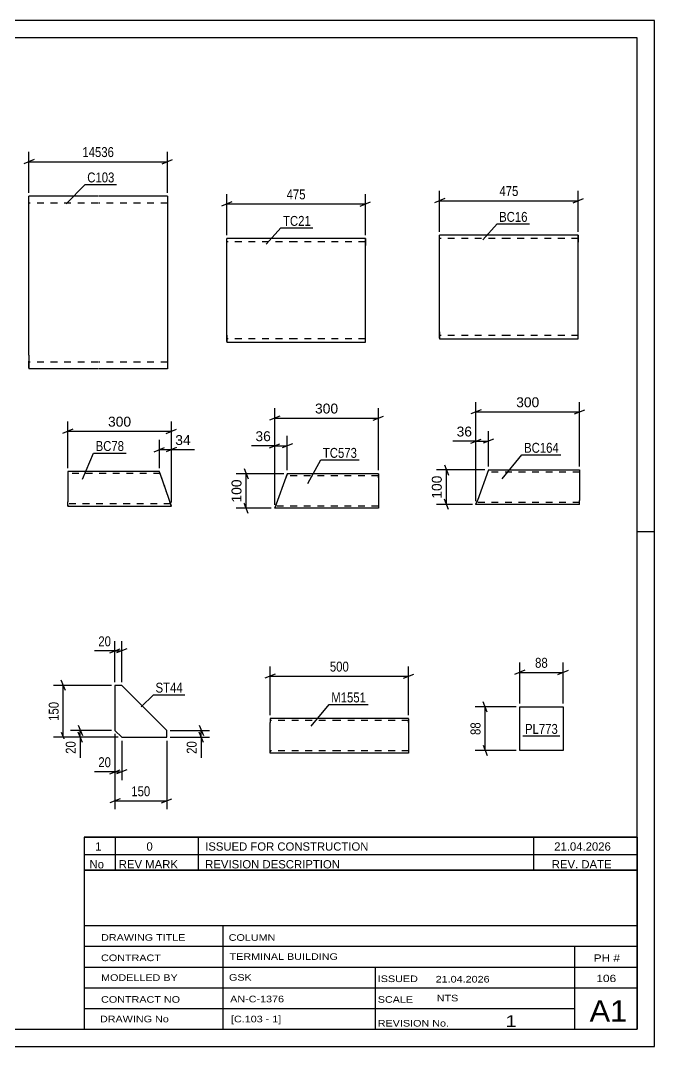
# Model space of a CAD drawing. Header units: millimetres. Extents: x 0 to 420, y 0 to 297.
# Drawn here: x 236.6 to 420, y 0 to 297 of the extents above; entities that cross this region are included whole.
import ezdxf

# ---------------------------------------------------------------- set-up
doc = ezdxf.new("R2010")
doc.units = ezdxf.units.MM
doc.linetypes.add('DXK_LINE_DOT2', pattern=[3.9198, 1.9599, -1.9599])
doc.styles.add('Arial', font='ARIAL.TTF', dxfattribs={"height": 0.2})
doc.styles.add('Arial Narrow', font='ARIALN.TTF', dxfattribs={"height": 0.2})

# ---------------------------------------------------------------- blocks, each defined once
blk = doc.blocks.new('Unknown-284928947-1134')
at = {"color": 5, "linetype": 'Continuous'}
for p, q in [((420, 297), (0, 297)), ((420, 0), (420, 297)), ((415, 292), (5, 292)), ((415, 5), (415, 292)), ((420, 149), (415, 149)), ((5, 5), (415, 5)), ((0, 0), (420, 0))]:
    blk.add_line(p, q, dxfattribs=at)
blk = doc.blocks.new('Part-284928947-5907 - 5906')
at = {"color": 2, "linetype": 'Continuous'}
for p, q in [((316.26, 233.89), (296.26, 233.89)), ((296.26, 205.89), (296.26, 233.89)), ((336.36, 233.89), (316.36, 233.89)), ((336.36, 233.89), (336.36, 231.89)), ((336.36, 205.89), (336.36, 231.89)), ((296.26, 205.89), (296.26, 203.89)), ((336.36, 203.89), (336.36, 205.89)), ((296.26, 203.89), (316.26, 203.89)), ((316.36, 203.89), (336.36, 203.89))]:
    blk.add_line(p, q, dxfattribs=at)
at = {"color": 7, "linetype": 'DXK_LINE_DOT2'}
for p, q in [((316.26, 232.89), (296.26, 232.89)), ((336.36, 232.89), (316.36, 232.89)), ((336.36, 231.89), (336.36, 233.74)), ((296.26, 204.04), (296.26, 205.89)), ((296.26, 204.89), (296.26, 204.96)), ((336.36, 204.96), (336.36, 205.51)), ((336.36, 204.89), (336.36, 204.96)), ((316.26, 204.89), (296.26, 204.89)), ((336.36, 204.89), (316.36, 204.89))]:
    blk.add_line(p, q, dxfattribs=at)
blk = doc.blocks.new('Part-284928947-5947 - 5946')
at = {"color": 2, "linetype": 'Continuous'}
for p, q in [((265.87, 104.51), (263.87, 104.51)), ((263.87, 104.51), (263.87, 91.51)), ((278.87, 91.51), (265.87, 104.51)), ((263.87, 91.51), (265.87, 89.51)), ((265.87, 89.51), (278.87, 89.51)), ((278.87, 89.51), (278.87, 91.51))]:
    blk.add_line(p, q, dxfattribs=at)
blk = doc.blocks.new('Part-284928947-5915 - 5914')
at = {"color": 2, "linetype": 'Continuous'}
for p, q in [((377.84, 234.85), (357.84, 234.85)), ((357.84, 206.85), (357.84, 234.85)), ((397.94, 234.85), (377.94, 234.85)), ((397.94, 234.85), (397.94, 232.85)), ((397.94, 206.85), (397.94, 232.85)), ((357.84, 206.85), (357.84, 204.85)), ((397.94, 204.85), (397.94, 206.85)), ((357.84, 204.85), (377.84, 204.85)), ((377.94, 204.85), (397.94, 204.85))]:
    blk.add_line(p, q, dxfattribs=at)
at = {"color": 7, "linetype": 'DXK_LINE_DOT2'}
for p, q in [((397.94, 232.85), (397.94, 234.7)), ((377.84, 233.85), (357.84, 233.85)), ((397.94, 233.85), (377.94, 233.85)), ((357.84, 205), (357.84, 206.85)), ((357.84, 205.85), (357.84, 205.93)), ((377.84, 205.85), (357.84, 205.85)), ((397.94, 205.85), (377.94, 205.85)), ((397.94, 205.93), (397.94, 206.47)), ((397.94, 205.85), (397.94, 205.93))]:
    blk.add_line(p, q, dxfattribs=at)
blk = doc.blocks.new('Part-284928947-6067 - 6066')
at = {"color": 2, "linetype": 'Continuous'}
for p, q in [((308.77, 94.94), (308.77, 93.74)), ((328.77, 94.94), (308.77, 94.94)), ((308.77, 85.68), (308.77, 93.74)), ((348.87, 94.94), (328.87, 94.94)), ((348.87, 94.85), (348.87, 94.94)), ((348.87, 94.85), (348.87, 93.74)), ((348.87, 93.74), (348.87, 84.94)), ((308.77, 85.03), (308.77, 85.68)), ((308.77, 84.94), (308.77, 85.03)), ((328.77, 84.94), (308.77, 84.94)), ((348.87, 84.94), (328.87, 84.94))]:
    blk.add_line(p, q, dxfattribs=at)
at = {"color": 7, "linetype": 'DXK_LINE_DOT2'}
for p, q in [((328.77, 94.34), (308.77, 94.34)), ((348.87, 94.34), (328.87, 94.34)), ((348.87, 93.74), (348.87, 94.59)), ((308.77, 85.68), (308.77, 85.29)), ((308.77, 85.54), (308.77, 85.59)), ((328.77, 85.54), (308.77, 85.54)), ((348.87, 85.54), (328.87, 85.54)), ((348.87, 85.54), (348.87, 85.59))]:
    blk.add_line(p, q, dxfattribs=at)
blk = doc.blocks.new('Part-284928947-6074 - 6073')
at = {"color": 2, "linetype": 'Continuous'}
for p, q in [((381, 85.72), (381, 98.29)), ((381, 98.29), (393.58, 98.29)), ((393.58, 98.29), (393.58, 85.72)), ((393.58, 85.72), (381, 85.72))]:
    blk.add_line(p, q, dxfattribs=at)
blk = doc.blocks.new('Part-284928947-6082 - 6081')
at = {"color": 2, "linetype": 'Continuous'}
for p, q in [((258.99, 246.13), (238.99, 246.13)), ((238.99, 200.13), (238.99, 246.13)), ((279.09, 246.13), (259.09, 246.13)), ((279.09, 246.13), (279.09, 196.13)), ((238.99, 200.13), (238.99, 196.13)), ((258.99, 196.13), (238.99, 196.13)), ((279.09, 196.13), (259.09, 196.13))]:
    blk.add_line(p, q, dxfattribs=at)
at = {"color": 7, "linetype": 'DXK_LINE_DOT2'}
for p, q in [((258.99, 244.13), (238.99, 244.13)), ((279.09, 244.13), (259.09, 244.13)), ((238.99, 196.44), (238.99, 200.13)), ((258.99, 198.13), (238.99, 198.13)), ((279.09, 198.13), (259.09, 198.13))]:
    blk.add_line(p, q, dxfattribs=at)
blk = doc.blocks.new('Part-284928947-7606 - 7605')
at = {"color": 2, "linetype": 'Continuous'}
for p, q in [((276.78, 166.45), (250.23, 166.45)), ((250.23, 166.45), (250.23, 157.65)), ((276.81, 166.35), (276.78, 166.45)), ((277.2, 165.25), (276.81, 166.35)), ((280.23, 156.45), (277.2, 165.25)), ((250.23, 156.8), (250.23, 157.65)), ((250.23, 156.54), (250.23, 156.8)), ((250.23, 156.45), (250.23, 156.54)), ((250.23, 156.45), (280.23, 156.45))]:
    blk.add_line(p, q, dxfattribs=at)
at = {"color": 7, "linetype": 'DXK_LINE_DOT2'}
for p, q in [((276.99, 165.85), (250.23, 165.85)), ((280.11, 156.8), (276.9, 166.09)), ((277.2, 165.25), (276.99, 165.85)), ((277.04, 165.7), (277.01, 165.8)), ((277.05, 165.67), (277.04, 165.7)), ((277.12, 165.48), (277.05, 165.67)), ((280.02, 157.05), (250.23, 157.05)), ((250.23, 156.8), (250.23, 156.45)), ((280.19, 156.54), (280.11, 156.8))]:
    blk.add_line(p, q, dxfattribs=at)
blk = doc.blocks.new('Part-284928947-7614 - 7613')
at = {"color": 2, "linetype": 'Continuous'}
for p, q in [((313.75, 165.81), (310.15, 155.9)), ((340.11, 165.81), (313.75, 165.81)), ((340.11, 165.81), (340.11, 165.72)), ((340.11, 165.72), (340.11, 164.61)), ((340.11, 164.61), (340.11, 155.81)), ((310.11, 155.81), (310.15, 155.9)), ((340.11, 155.81), (310.11, 155.81))]:
    blk.add_line(p, q, dxfattribs=at)
at = {"color": 7, "linetype": 'DXK_LINE_DOT2'}
for p, q in [((313.72, 165.72), (313.32, 164.61)), ((340.11, 165.21), (313.53, 165.21)), ((340.11, 164.61), (340.11, 165.46)), ((310.11, 155.81), (310.11, 155.81)), ((340.11, 156.41), (310.33, 156.41))]:
    blk.add_line(p, q, dxfattribs=at)
blk = doc.blocks.new('Part-284928947-7622 - 7621')
at = {"color": 2, "linetype": 'Continuous'}
for p, q in [((371.96, 166.9), (368.76, 158.1)), ((371.96, 166.9), (398.32, 166.9)), ((398.32, 166.9), (398.32, 166.81)), ((398.32, 166.81), (398.32, 166.16)), ((398.32, 166.16), (398.32, 158.1)), ((368.36, 156.99), (368.59, 157.64)), ((368.76, 158.1), (368.59, 157.64)), ((398.32, 156.9), (398.32, 158.1)), ((368.32, 156.9), (368.36, 156.99)), ((398.32, 156.9), (368.32, 156.9))]:
    blk.add_line(p, q, dxfattribs=at)
at = {"color": 7, "linetype": 'DXK_LINE_DOT2'}
for p, q in [((398.32, 166.9), (398.32, 166.9)), ((398.32, 166.55), (398.32, 166.16)), ((371.53, 165.7), (371.53, 165.7)), ((398.32, 166.3), (371.75, 166.3)), ((368.45, 157.25), (368.76, 158.1)), ((398.32, 157.5), (368.54, 157.5)), ((368.32, 156.9), (368.36, 156.99)), ((398.32, 156.99), (398.32, 157.25)), ((398.32, 156.9), (398.32, 156.99))]:
    blk.add_line(p, q, dxfattribs=at)
blk = doc.blocks.new('StraightDimension-284928947-6092 - 5906')
at = {"color": 7, "linetype": 'Continuous'}
for p, q in [((296.26, 234.89), (296.26, 246.74)), ((336.36, 234.89), (336.36, 246.74)), ((297.76, 244.49), (294.76, 243.29)), ((296.26, 243.89), (336.36, 243.89)), ((334.86, 243.29), (337.86, 244.49))]:
    blk.add_line(p, q, dxfattribs=at)
at = {"color": 0}
blk.add_wipeout([(319.65, 244.64), (319.65, 248.84), (312.96, 248.84), (312.96, 244.64)], dxfattribs=at)
at = {"color": 3, "style": 'Arial Narrow'}
blk.add_text('475', height=2.863, dxfattribs=at).set_placement((313.56, 245.24))
blk = doc.blocks.new('StraightDimension-284928947-6212 - 5946')
at = {"color": 7, "linetype": 'Continuous'}
for p, q in [((263.87, 90.51), (263.87, 68.71)), ((278.87, 88.51), (278.87, 68.71)), ((265.37, 71.71), (262.37, 70.51)), ((277.37, 70.51), (280.37, 71.71)), ((263.87, 71.11), (278.87, 71.11))]:
    blk.add_line(p, q, dxfattribs=at)
at = {"color": 0}
blk.add_wipeout([(274.71, 71.86), (274.71, 76.06), (268.03, 76.06), (268.03, 71.86)], dxfattribs=at)
at = {"color": 3, "style": 'Arial Narrow'}
blk.add_text('150', height=2.863, dxfattribs=at).set_placement((268.63, 72.46))
blk = doc.blocks.new('StraightDimension-284928947-6204 - 5946')
at = {"color": 7, "linetype": 'Continuous'}
for p, q in [((288.27, 93.01), (289.47, 90.01)), ((279.87, 91.51), (291.27, 91.51)), ((279.87, 89.51), (291.27, 89.51)), ((289.47, 88.01), (288.27, 91.01)), ((288.87, 89.51), (288.87, 91.51))]:
    blk.add_line(p, q, dxfattribs=at)
at = {"color": 0}
blk.add_wipeout([(288.12, 88.98), (283.92, 88.98), (283.92, 84.12), (288.12, 84.12)], dxfattribs=at)
at = {"color": 7, "linetype": 'Continuous'}
blk.add_line((288.87, 89.51), (288.87, 83.6), dxfattribs=at)
blk.add_line((288.87, 89.51), (288.87, 83.6), dxfattribs=at)
at = {"color": 3, "style": 'Arial Narrow'}
blk.add_text('20', height=2.863, rotation=90.0002, dxfattribs=at).set_placement((287.52, 84.72))
blk = doc.blocks.new('StraightDimension-284928947-6196 - 5946')
at = {"color": 7, "linetype": 'Continuous'}
for p, q in [((263.87, 90.51), (263.87, 77.11)), ((265.87, 88.51), (265.87, 77.11)), ((262.37, 78.91), (265.37, 80.11)), ((263.87, 79.51), (265.87, 79.51)), ((267.37, 80.11), (264.37, 78.91))]:
    blk.add_line(p, q, dxfattribs=at)
at = {"color": 0}
blk.add_wipeout([(263.35, 80.26), (263.35, 84.46), (258.49, 84.46), (258.49, 80.26)], dxfattribs=at)
at = {"color": 7, "linetype": 'Continuous'}
blk.add_line((263.87, 79.51), (257.97, 79.51), dxfattribs=at)
blk.add_line((263.87, 79.51), (257.97, 79.51), dxfattribs=at)
at = {"color": 3, "style": 'Arial Narrow'}
blk.add_text('20', height=2.863, dxfattribs=at).set_placement((259.09, 80.86))
blk = doc.blocks.new('StraightDimension-284928947-6216 - 5946')
at = {"color": 7, "linetype": 'Continuous'}
for p, q in [((262.87, 104.51), (246.11, 104.51)), ((249.56, 103.01), (248.36, 106.01)), ((248.96, 89.51), (248.96, 104.51)), ((264.87, 89.51), (246.11, 89.51)), ((248.36, 91.01), (249.56, 88.01))]:
    blk.add_line(p, q, dxfattribs=at)
at = {"color": 0}
blk.add_wipeout([(248.21, 100.35), (244.01, 100.35), (244.01, 93.66), (248.21, 93.66)], dxfattribs=at)
at = {"color": 3, "style": 'Arial Narrow'}
blk.add_text('150', height=2.863, rotation=90.0002, dxfattribs=at).set_placement((247.61, 94.26))
blk = doc.blocks.new('StraightDimension-284928947-6208 - 5946')
at = {"color": 7, "linetype": 'Continuous'}
for p, q in [((253.27, 93.01), (254.47, 90.01)), ((262.87, 91.51), (251.02, 91.51)), ((264.87, 89.51), (251.02, 89.51)), ((254.47, 88.01), (253.27, 91.01)), ((253.87, 89.51), (253.87, 91.51))]:
    blk.add_line(p, q, dxfattribs=at)
at = {"color": 0}
blk.add_wipeout([(253.12, 88.98), (248.92, 88.98), (248.92, 84.12), (253.12, 84.12)], dxfattribs=at)
at = {"color": 7, "linetype": 'Continuous'}
blk.add_line((253.87, 89.51), (253.87, 83.6), dxfattribs=at)
blk.add_line((253.87, 89.51), (253.87, 83.6), dxfattribs=at)
at = {"color": 3, "style": 'Arial Narrow'}
blk.add_text('20', height=2.863, rotation=90.0002, dxfattribs=at).set_placement((252.52, 84.72))
blk = doc.blocks.new('StraightDimension-284928947-6200 - 5946')
at = {"color": 7, "linetype": 'Continuous'}
for p, q in [((263.87, 105.51), (263.87, 117.36)), ((265.87, 105.51), (265.87, 117.36)), ((262.37, 113.91), (265.37, 115.11)), ((263.87, 114.51), (265.87, 114.51)), ((267.37, 115.11), (264.37, 113.91))]:
    blk.add_line(p, q, dxfattribs=at)
at = {"color": 0}
blk.add_wipeout([(263.35, 115.26), (263.35, 119.46), (258.49, 119.46), (258.49, 115.26)], dxfattribs=at)
at = {"color": 7, "linetype": 'Continuous'}
blk.add_line((263.87, 114.51), (257.97, 114.51), dxfattribs=at)
blk.add_line((263.87, 114.51), (257.97, 114.51), dxfattribs=at)
at = {"color": 3, "style": 'Arial Narrow'}
blk.add_text('20', height=2.863, dxfattribs=at).set_placement((259.09, 115.86))
blk = doc.blocks.new('StraightDimension-284928947-6096 - 5914')
at = {"color": 7, "linetype": 'Continuous'}
for p, q in [((357.84, 235.85), (357.84, 247.7)), ((397.94, 235.85), (397.94, 247.7)), ((359.34, 245.45), (356.34, 244.25)), ((357.84, 244.85), (397.94, 244.85)), ((396.44, 244.25), (399.44, 245.45))]:
    blk.add_line(p, q, dxfattribs=at)
at = {"color": 0}
blk.add_wipeout([(381.23, 245.6), (381.23, 249.8), (374.54, 249.8), (374.54, 245.6)], dxfattribs=at)
at = {"color": 3, "style": 'Arial Narrow'}
blk.add_text('475', height=2.863, dxfattribs=at).set_placement((375.14, 246.2))
blk = doc.blocks.new('StraightDimension-284928947-6404 - 6066')
at = {"color": 7, "linetype": 'Continuous'}
for p, q in [((308.77, 95.94), (308.77, 110.04)), ((348.87, 95.94), (348.87, 110.04)), ((310.27, 107.79), (307.27, 106.59)), ((308.77, 107.19), (348.87, 107.19)), ((347.37, 106.59), (350.37, 107.79))]:
    blk.add_line(p, q, dxfattribs=at)
at = {"color": 0}
blk.add_wipeout([(332.16, 107.94), (332.16, 112.14), (325.48, 112.14), (325.48, 107.94)], dxfattribs=at)
at = {"color": 3, "style": 'Arial Narrow'}
blk.add_text('500', height=2.863, dxfattribs=at).set_placement((326.08, 108.54))
blk = doc.blocks.new('StraightDimension-284928947-6412 - 6073')
at = {"color": 7, "linetype": 'Continuous'}
for p, q in [((381, 99.29), (381, 111.14)), ((393.58, 99.29), (393.58, 111.14)), ((382.5, 108.89), (379.5, 107.69)), ((381, 108.29), (393.58, 108.29)), ((392.08, 107.69), (395.08, 108.89))]:
    blk.add_line(p, q, dxfattribs=at)
at = {"color": 0}
blk.add_wipeout([(389.72, 109.04), (389.72, 113.24), (384.86, 113.24), (384.86, 109.04)], dxfattribs=at)
at = {"color": 3, "style": 'Arial Narrow'}
blk.add_text('88', height=2.863, dxfattribs=at).set_placement((385.46, 109.64))
blk = doc.blocks.new('StraightDimension-284928947-6408 - 6073')
at = {"color": 7, "linetype": 'Continuous'}
for p, q in [((380, 98.29), (368.15, 98.29)), ((371.6, 96.79), (370.4, 99.79)), ((371, 85.72), (371, 98.29)), ((370.4, 87.22), (371.6, 84.22)), ((380, 85.72), (368.15, 85.72))]:
    blk.add_line(p, q, dxfattribs=at)
at = {"color": 0}
blk.add_wipeout([(370.25, 94.43), (366.05, 94.43), (366.05, 89.58), (370.25, 89.58)], dxfattribs=at)
at = {"color": 3, "style": 'Arial Narrow'}
blk.add_text('88', height=2.863, rotation=90.0002, dxfattribs=at).set_placement((369.65, 90.18))
blk = doc.blocks.new('StraightDimension-284928947-6416 - 6081')
at = {"color": 7, "linetype": 'Continuous'}
for p, q in [((238.99, 247.13), (238.99, 258.98)), ((279.09, 247.13), (279.09, 258.98)), ((240.49, 256.73), (237.49, 255.53)), ((238.99, 256.13), (279.09, 256.13)), ((277.59, 255.53), (280.59, 256.73))]:
    blk.add_line(p, q, dxfattribs=at)
at = {"color": 0}
blk.add_wipeout([(264.21, 256.88), (264.21, 261.08), (253.87, 261.08), (253.87, 256.88)], dxfattribs=at)
at = {"color": 3, "style": 'Arial Narrow'}
blk.add_text('14536', height=2.863, dxfattribs=at).set_placement((254.47, 257.48))
blk = doc.blocks.new('StraightDimension-284928947-7698 - 7605')
at = {"color": 7, "linetype": 'Continuous'}
for p, q in [((251.73, 178.69), (248.73, 177.49)), ((250.23, 167.45), (250.23, 180.94)), ((278.73, 177.49), (281.73, 178.69)), ((280.23, 157.45), (280.23, 180.94)), ((250.23, 178.09), (280.23, 178.09))]:
    blk.add_line(p, q, dxfattribs=at)
at = {"color": 0}
blk.add_wipeout([(269.16, 178.84), (269.16, 183.04), (261.29, 183.04), (261.29, 178.84)], dxfattribs=at)
at = {"color": 3, "style": 'Arial'}
blk.add_text('300', height=2.865, dxfattribs=at).set_placement((261.89, 179.44))
blk = doc.blocks.new('StraightDimension-284928947-7709 - 7605')
at = {"color": 7, "linetype": 'Continuous'}
for p, q in [((276.78, 167.45), (276.78, 175.62)), ((280.23, 157.45), (280.23, 175.62)), ((275.28, 172.17), (278.28, 173.37)), ((276.78, 172.77), (280.23, 172.77)), ((281.73, 173.37), (278.73, 172.17))]:
    blk.add_line(p, q, dxfattribs=at)
at = {"color": 0}
blk.add_wipeout([(286.4, 173.52), (286.4, 177.72), (280.75, 177.72), (280.75, 173.52)], dxfattribs=at)
at = {"color": 7, "linetype": 'Continuous'}
blk.add_line((280.23, 172.77), (286.92, 172.77), dxfattribs=at)
blk.add_line((280.23, 172.77), (286.92, 172.77), dxfattribs=at)
at = {"color": 3, "style": 'Arial'}
blk.add_text('34', height=2.865, dxfattribs=at).set_placement((281.35, 174.12))
blk = doc.blocks.new('StraightDimension-284928947-7724 - 7613')
at = {"color": 7, "linetype": 'Continuous'}
for p, q in [((310.11, 156.81), (310.11, 176.73)), ((313.75, 166.81), (313.75, 176.73)), ((308.61, 173.28), (311.61, 174.48)), ((310.11, 173.88), (313.75, 173.88)), ((315.25, 174.48), (312.25, 173.28))]:
    blk.add_line(p, q, dxfattribs=at)
at = {"color": 0}
blk.add_wipeout([(309.59, 174.63), (309.59, 178.83), (303.94, 178.83), (303.94, 174.63)], dxfattribs=at)
at = {"color": 7, "linetype": 'Continuous'}
blk.add_line((310.11, 173.88), (303.42, 173.88), dxfattribs=at)
blk.add_line((310.11, 173.88), (303.42, 173.88), dxfattribs=at)
at = {"color": 3, "style": 'Arial'}
blk.add_text('36', height=2.865, dxfattribs=at).set_placement((304.54, 175.23))
blk = doc.blocks.new('StraightDimension-284928947-7742 - 7613')
at = {"color": 7, "linetype": 'Continuous'}
for p, q in [((310.11, 156.81), (310.11, 184.74)), ((340.11, 166.81), (340.11, 184.74)), ((311.61, 182.49), (308.61, 181.29)), ((310.11, 181.89), (340.11, 181.89)), ((338.61, 181.29), (341.61, 182.49))]:
    blk.add_line(p, q, dxfattribs=at)
at = {"color": 0}
blk.add_wipeout([(329.05, 182.64), (329.05, 186.84), (321.18, 186.84), (321.18, 182.64)], dxfattribs=at)
at = {"color": 3, "style": 'Arial'}
blk.add_text('300', height=2.865, dxfattribs=at).set_placement((321.78, 183.24))
blk = doc.blocks.new('StraightDimension-284928947-7753 - 7613')
at = {"color": 7, "linetype": 'Continuous'}
for p, q in [((301.25, 167.31), (302.45, 164.31)), ((312.75, 165.81), (299, 165.81)), ((301.85, 155.81), (301.85, 165.81)), ((309.11, 155.81), (299, 155.81)), ((302.45, 154.31), (301.25, 157.31))]:
    blk.add_line(p, q, dxfattribs=at)
at = {"color": 0}
blk.add_wipeout([(301.1, 164.74), (296.9, 164.74), (296.9, 156.87), (301.1, 156.87)], dxfattribs=at)
at = {"color": 3, "style": 'Arial'}
blk.add_text('100', height=2.865, rotation=90.0002, dxfattribs=at).set_placement((300.5, 157.47))
blk = doc.blocks.new('StraightDimension-284928947-7771 - 7621')
at = {"color": 7, "linetype": 'Continuous'}
for p, q in [((366.82, 174.63), (369.82, 175.83)), ((368.32, 157.9), (368.32, 178.08)), ((368.32, 175.23), (371.96, 175.23)), ((373.46, 175.83), (370.46, 174.63)), ((371.96, 167.9), (371.96, 178.08))]:
    blk.add_line(p, q, dxfattribs=at)
at = {"color": 0}
blk.add_wipeout([(367.8, 175.98), (367.8, 180.18), (362.15, 180.18), (362.15, 175.98)], dxfattribs=at)
at = {"color": 7, "linetype": 'Continuous'}
blk.add_line((368.32, 175.23), (361.63, 175.23), dxfattribs=at)
blk.add_line((368.32, 175.23), (361.63, 175.23), dxfattribs=at)
at = {"color": 3, "style": 'Arial'}
blk.add_text('36', height=2.865, dxfattribs=at).set_placement((362.75, 176.58))
blk = doc.blocks.new('StraightDimension-284928947-7789 - 7621')
at = {"color": 7, "linetype": 'Continuous'}
for p, q in [((369.82, 184.31), (366.82, 183.11)), ((368.32, 157.9), (368.32, 186.56)), ((396.82, 183.11), (399.82, 184.31)), ((398.32, 167.9), (398.32, 186.56)), ((368.32, 183.71), (398.32, 183.71))]:
    blk.add_line(p, q, dxfattribs=at)
at = {"color": 0}
blk.add_wipeout([(387.26, 184.46), (387.26, 188.66), (379.39, 188.66), (379.39, 184.46)], dxfattribs=at)
at = {"color": 3, "style": 'Arial'}
blk.add_text('300', height=2.865, dxfattribs=at).set_placement((379.99, 185.06))
blk = doc.blocks.new('StraightDimension-284928947-7800 - 7621')
at = {"color": 7, "linetype": 'Continuous'}
for p, q in [((370.96, 166.9), (356.95, 166.9)), ((359.2, 168.4), (360.4, 165.4)), ((359.8, 156.9), (359.8, 166.9)), ((360.4, 155.4), (359.2, 158.4)), ((367.32, 156.9), (356.95, 156.9))]:
    blk.add_line(p, q, dxfattribs=at)
at = {"color": 0}
blk.add_wipeout([(359.05, 165.84), (354.85, 165.84), (354.85, 157.97), (359.05, 157.97)], dxfattribs=at)
at = {"color": 3, "style": 'Arial'}
blk.add_text('100', height=2.865, rotation=90.0002, dxfattribs=at).set_placement((358.45, 158.57))
blk = doc.blocks.new('Unknown-284928947-10102')
at = {"color": 7, "linetype": 'Continuous'}
for p, q in [((255, 51.05), (255, 5)), ((255, 51.05), (415, 51.05)), ((415, 51), (415, 5)), ((255, 35), (415, 35)), ((295.14, 35), (295.14, 5)), ((255, 29), (415, 29)), ((397, 5.05), (397, 29.05)), ((255, 23), (415, 23)), ((339.14, 23), (339.14, 5)), ((255, 17), (415, 17)), ((255, 11), (397, 11)), ((255, 5), (415, 5))]:
    blk.add_line(p, q, dxfattribs=at)
at = {"color": 7, "style": 'Arial Narrow'}
for s, height, width, p in [('DRAWING TITLE', 1.9089, 1.425378, (259.88, 30.61)), ('COLUMN', 1.909, 1.425378, (296.81, 30.59)), ('TERMINAL BUILDING', 1.9089, 1.425378, (297.06, 25.07)), ('CONTRACT', 1.909, 1.425378, (259.88, 24.71)), ('MODELLED BY', 1.9089, 1.425378, (259.88, 18.98)), ('GSK', 1.909, 1.425378, (296.88, 19.04)), ('ISSUED', 1.909, 1.425378, (339.94, 18.64)), ('21.04.2026', 1.909, 1.425378, (356.69, 18.52)), ('CONTRACT NO', 1.9089, 1.425378, (259.88, 12.66)), ('AN-C-1376', 1.909, 1.425378, (297.23, 12.78)), ('SCALE', 1.909, 1.425378, (339.94, 12.65)), ('A1', 6.204, 1.25, (401.24, 7.2)), ('DRAWING No', 1.909, 1.425378, (259.56, 7)), ('[C.103 - 1]', 1.9089, 1.425378, (297.46, 6.99)), ('1', 3.34, 1.5, (376.91, 5.68)), ('REVISION No.', 1.9089, 1.425378, (339.94, 5.77))]:
    blk.add_text(s, height=height, dxfattribs=dict(at, width=width)).set_placement(p)
at = {"color": 7, "linetype": 'Continuous', "style": 'Arial Narrow'}
for s, height, width, p in [('PH #', 2.1, 1.42538, (402.4, 24.55)), ('106', 2.1, 1.42538, (403.19, 18.65)), ('NTS', 1.909, 1.425378, (357, 13.05))]:
    blk.add_text(s, height=height, dxfattribs=dict(at, width=width)).set_placement(p)
blk = doc.blocks.new('Unknown-284928947-10103')
at = {"color": 7, "linetype": 'Continuous'}
for p, q in [((255, 60.55), (415, 60.55)), ((415, 60.55), (255, 60.55)), ((255, 60.55), (255, 55.55)), ((264, 60.55), (264, 55.55)), ((288, 60.55), (288, 55.55)), ((385, 60.55), (385, 55.55)), ((415, 60.55), (415, 55.55)), ((255, 55.55), (415, 55.55)), ((255, 55.55), (255, 51.05)), ((255, 55.55), (415, 55.55)), ((264, 55.55), (264, 51.05)), ((288, 55.55), (288, 51.05)), ((385, 55.55), (385, 51.05)), ((415, 55.55), (415, 51.05)), ((415, 51.05), (255, 51.05))]:
    blk.add_line(p, q, dxfattribs=at)
at = {"color": 7, "linetype": 'Continuous', "style": 'Arial Narrow'}
for s, height, width, p in [('1', 2.39, 1.196471, (258.16, 56.7)), ('0', 2.39, 1.196471, (273, 56.7)), ('ISSUED FOR CONSTRUCTION', 2.3861, 1.196471, (290, 56.7)), ('21.04.2026', 2.386, 1.196471, (391, 56.7)), ('No', 2.386, 1.2, (256.54, 51.55)), ('REV MARK', 2.386, 1.2, (265, 51.55)), ('REVISION DESCRIPTION', 2.3861, 1.2, (290, 51.55)), ('REV. DATE', 2.386, 1.2, (390.28, 51.55))]:
    blk.add_text(s, height=height, dxfattribs=dict(at, width=width)).set_placement(p)
blk = doc.blocks.new('Mark-284928947-6419 - 5906')
at = {"color": 0}
blk.add_wipeout([(320.57, 237.56), (320.57, 240.56), (312.53, 240.56), (312.53, 237.56)], dxfattribs=at)
blk.add_wipeout([(320.57, 237.56), (320.57, 240.56), (312.53, 240.56), (312.53, 237.56)], dxfattribs=at)
at = {"color": 30, "linetype": 'Continuous'}
for p, q in [((307.64, 232.27), (311.93, 236.96)), ((311.93, 236.96), (321.17, 236.96))]:
    blk.add_line(p, q, dxfattribs=at)
at = {"color": 3, "style": 'Arial Narrow'}
blk.add_text('TC21', height=2.863, dxfattribs=at).set_placement((312.53, 237.56))
blk = doc.blocks.new('Mark-284928947-8155 - 5946')
at = {"color": 0}
blk.add_wipeout([(283.5, 102.44), (283.5, 105.44), (275.64, 105.44), (275.64, 102.44)], dxfattribs=at)
blk.add_wipeout([(283.5, 102.44), (283.5, 105.44), (275.64, 105.44), (275.64, 102.44)], dxfattribs=at)
at = {"color": 30, "linetype": 'Continuous'}
for p, q in [((271.51, 98.3), (275.04, 101.84)), ((275.04, 101.84), (284.1, 101.84))]:
    blk.add_line(p, q, dxfattribs=at)
at = {"color": 3, "style": 'Arial Narrow'}
blk.add_text('ST44', height=2.863, dxfattribs=at).set_placement((275.64, 102.44))
blk = doc.blocks.new('Mark-284928947-6422 - 5914')
at = {"color": 0}
blk.add_wipeout([(383.27, 238.72), (383.27, 241.72), (375.05, 241.72), (375.05, 238.72)], dxfattribs=at)
blk.add_wipeout([(383.27, 238.72), (383.27, 241.72), (375.05, 241.72), (375.05, 238.72)], dxfattribs=at)
at = {"color": 30, "linetype": 'Continuous'}
for p, q in [((370.31, 233.49), (374.45, 238.12)), ((374.45, 238.12), (383.87, 238.12))]:
    blk.add_line(p, q, dxfattribs=at)
at = {"color": 3, "style": 'Arial Narrow'}
blk.add_text('BC16', height=2.863, dxfattribs=at).set_placement((375.05, 238.72))
blk = doc.blocks.new('Mark-284928947-6465 - 6066')
at = {"color": 0}
blk.add_wipeout([(336.54, 99.61), (336.54, 102.61), (326.49, 102.61), (326.49, 99.61)], dxfattribs=at)
blk.add_wipeout([(336.54, 99.61), (336.54, 102.61), (326.49, 102.61), (326.49, 99.61)], dxfattribs=at)
at = {"color": 30, "linetype": 'Continuous'}
for p, q in [((320.66, 92.74), (325.89, 99.01)), ((325.89, 99.01), (337.14, 99.01))]:
    blk.add_line(p, q, dxfattribs=at)
at = {"color": 3, "style": 'Arial Narrow'}
blk.add_text('M1551', height=2.863, dxfattribs=at).set_placement((326.49, 99.61))
blk = doc.blocks.new('Mark-284928947-8136 - 6073')
at = {"color": 0}
blk.add_wipeout([(392.04, 90.5), (392.04, 93.5), (382.54, 93.5), (382.54, 90.5)], dxfattribs=at)
blk.add_wipeout([(392.04, 90.5), (392.04, 93.5), (382.54, 93.5), (382.54, 90.5)], dxfattribs=at)
at = {"color": 30, "linetype": 'Continuous'}
blk.add_line((381.94, 89.9), (392.64, 89.9), dxfattribs=at)
at = {"color": 3, "style": 'Arial Narrow'}
blk.add_text('PL773', height=2.863, dxfattribs=at).set_placement((382.54, 90.5))
blk = doc.blocks.new('Mark-284928947-6468 - 6081')
at = {"color": 0}
blk.add_wipeout([(263.74, 250.14), (263.74, 253.14), (255.88, 253.14), (255.88, 250.14)], dxfattribs=at)
blk.add_wipeout([(263.74, 250.14), (263.74, 253.14), (255.88, 253.14), (255.88, 250.14)], dxfattribs=at)
at = {"color": 30, "linetype": 'Continuous'}
for p, q in [((249.8, 243.94), (255.28, 249.54)), ((255.28, 249.54), (264.34, 249.54))]:
    blk.add_line(p, q, dxfattribs=at)
at = {"color": 3, "style": 'Arial Narrow'}
blk.add_text('C103', height=2.863, dxfattribs=at).set_placement((255.88, 250.14))
blk = doc.blocks.new('Mark-284928947-7831 - 7605')
at = {"color": 0}
blk.add_wipeout([(266.53, 172.39), (266.53, 175.39), (258.31, 175.39), (258.31, 172.39)], dxfattribs=at)
blk.add_wipeout([(266.53, 172.39), (266.53, 175.39), (258.31, 175.39), (258.31, 172.39)], dxfattribs=at)
at = {"color": 30, "linetype": 'Continuous'}
for p, q in [((254.47, 164.24), (257.71, 171.79)), ((257.71, 171.79), (267.13, 171.79))]:
    blk.add_line(p, q, dxfattribs=at)
at = {"color": 3, "style": 'Arial Narrow'}
blk.add_text('BC78', height=2.863, dxfattribs=at).set_placement((258.31, 172.39))
blk = doc.blocks.new('Mark-284928947-7822 - 7613')
at = {"color": 0}
blk.add_wipeout([(333.92, 170.41), (333.92, 173.41), (324.06, 173.41), (324.06, 170.41)], dxfattribs=at)
blk.add_wipeout([(333.92, 170.41), (333.92, 173.41), (324.06, 173.41), (324.06, 170.41)], dxfattribs=at)
at = {"color": 30, "linetype": 'Continuous'}
for p, q in [((319.7, 162.98), (323.46, 169.81)), ((323.46, 169.81), (334.52, 169.81))]:
    blk.add_line(p, q, dxfattribs=at)
at = {"color": 3, "style": 'Arial Narrow'}
blk.add_text('TC573', height=2.863, dxfattribs=at).set_placement((324.06, 170.41))
blk = doc.blocks.new('Mark-284928947-7817 - 7621')
at = {"color": 0}
blk.add_wipeout([(392.32, 171.88), (392.32, 174.88), (382.27, 174.88), (382.27, 171.88)], dxfattribs=at)
blk.add_wipeout([(392.32, 171.88), (392.32, 174.88), (382.27, 174.88), (382.27, 171.88)], dxfattribs=at)
at = {"color": 30, "linetype": 'Continuous'}
for p, q in [((375.95, 164.35), (381.67, 171.28)), ((381.67, 171.28), (392.92, 171.28))]:
    blk.add_line(p, q, dxfattribs=at)
at = {"color": 3, "style": 'Arial Narrow'}
blk.add_text('BC164', height=2.863, dxfattribs=at).set_placement((382.27, 171.88))

msp = doc.modelspace()

# ---------------------------------------------------------------- block references
for name in ['Unknown-284928947-1134', 'Part-284928947-6082 - 6081', 'Part-284928947-5915 - 5914', 'Part-284928947-5907 - 5906', 'Part-284928947-7606 - 7605', 'Part-284928947-7622 - 7621', 'Part-284928947-7614 - 7613', 'Part-284928947-5947 - 5946', 'Part-284928947-6074 - 6073', 'Part-284928947-6067 - 6066', 'Unknown-284928947-10103', 'Unknown-284928947-10102']:
    msp.add_blockref(name, (0, 0))

# ---------------------------------------------------------------- next in the draw order: block references
for name in ['StraightDimension-284928947-6416 - 6081', 'StraightDimension-284928947-6096 - 5914', 'StraightDimension-284928947-6092 - 5906', 'StraightDimension-284928947-7698 - 7605', 'StraightDimension-284928947-7724 - 7613', 'StraightDimension-284928947-7771 - 7621', 'StraightDimension-284928947-6412 - 6073', 'StraightDimension-284928947-6404 - 6066', 'Mark-284928947-8155 - 5946', 'Mark-284928947-8136 - 6073', 'StraightDimension-284928947-6212 - 5946']:
    msp.add_blockref(name, (0, 0))

# ---------------------------------------------------------------- next in the draw order: block references
for name in ['Mark-284928947-6468 - 6081', 'Mark-284928947-6422 - 5914', 'Mark-284928947-6419 - 5906', 'StraightDimension-284928947-7789 - 7621', 'StraightDimension-284928947-7742 - 7613', 'Mark-284928947-7831 - 7605', 'StraightDimension-284928947-7709 - 7605', 'Mark-284928947-6465 - 6066', 'StraightDimension-284928947-6408 - 6073', 'StraightDimension-284928947-6204 - 5946', 'StraightDimension-284928947-6196 - 5946']:
    msp.add_blockref(name, (0, 0))

# ---------------------------------------------------------------- next in the draw order: block references
for name in ['Mark-284928947-7822 - 7613', 'Mark-284928947-7817 - 7621', 'StraightDimension-284928947-7753 - 7613', 'StraightDimension-284928947-7800 - 7621', 'StraightDimension-284928947-6216 - 5946']:
    msp.add_blockref(name, (0, 0))

# ---------------------------------------------------------------- next in the draw order: block references
for name in ['StraightDimension-284928947-6200 - 5946', 'StraightDimension-284928947-6208 - 5946']:
    msp.add_blockref(name, (0, 0))

doc.saveas('drawing.dxf')
